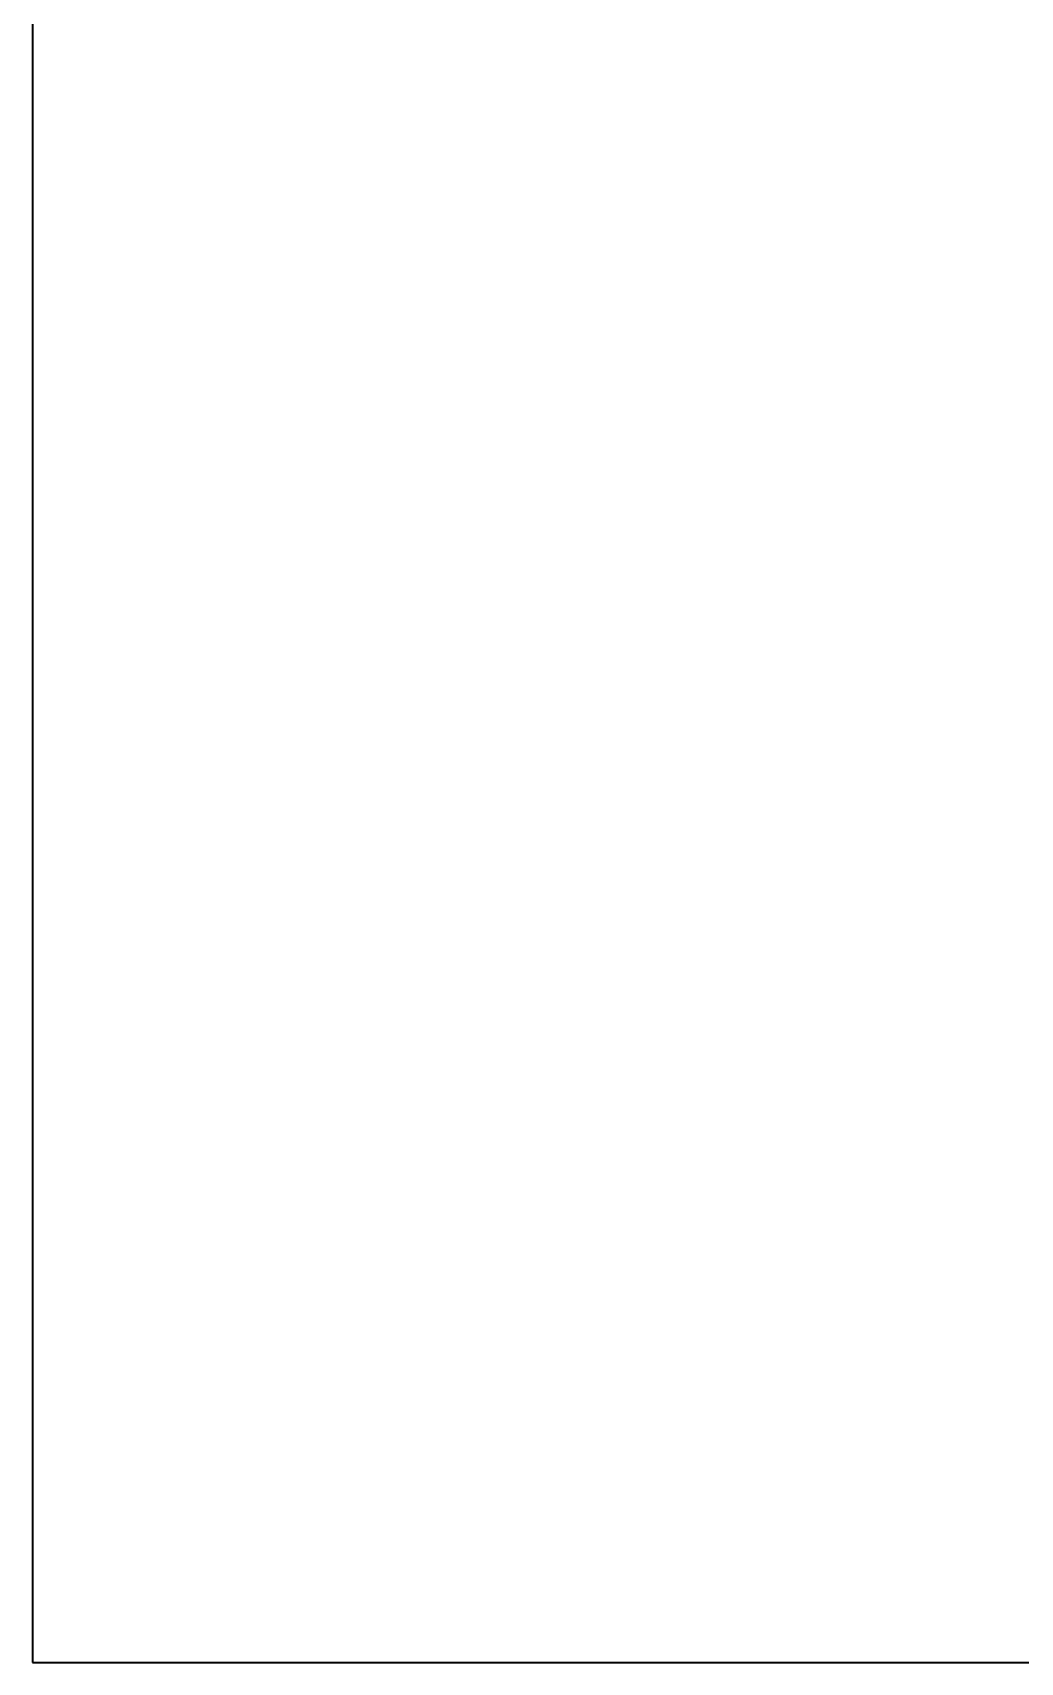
# Model space of a CAD drawing. Header units: millimetres. Extents: x -310 to 1154, y 4 to 285.
# Drawn here: x -39 to 34.7, y 4.5 to 126.1 of the extents above; entities that cross this region are included whole.
import ezdxf

# ---------------------------------------------------------------- set-up
doc = ezdxf.new("R2010")
doc.units = ezdxf.units.MM
doc.layers.add('Border (ISO)', color=7, linetype='Continuous', lineweight=35)

# ---------------------------------------------------------------- blocks, each defined once
blk = doc.blocks.new('図面枠 tk図枠')
at = {"layer": 'Border (ISO)'}
for p, q in [((14.49999999999999, 289), (14.50000000000001, 8.000000000000007)), ((14.50000000000001, 8.000000000000007), (405.4999999999999, 8.000000000000007))]:
    blk.add_line(p, q, dxfattribs=at)

msp = doc.modelspace()

# ---------------------------------------------------------------- block references
msp.add_blockref('図面枠 tk図枠', (-53.50107781183914, -3.540555825382609))

doc.saveas('drawing.dxf')
